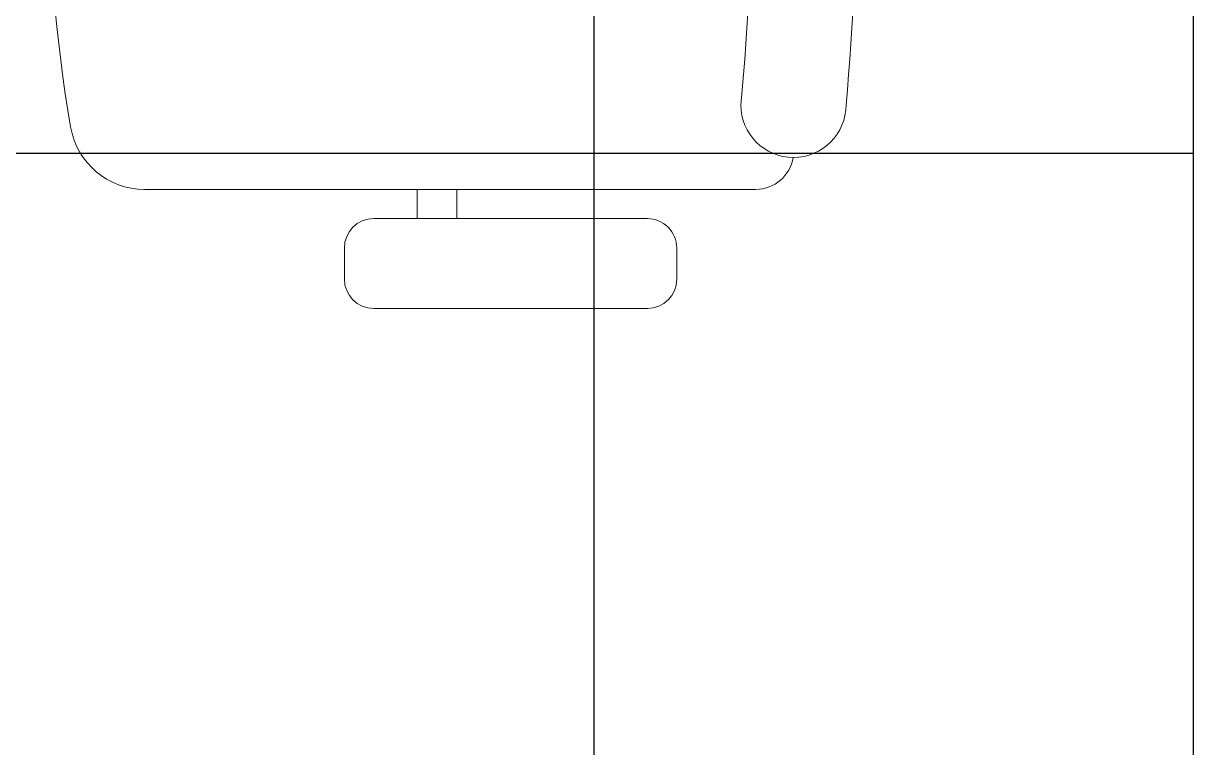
# Model space of a CAD drawing. Extents: x -178977 to 231842, y -29287 to 19916.
# Drawn here: x 19495 to 20276, y -10227 to -9743 of the extents above; entities that cross this region are included whole.
import ezdxf

# ---------------------------------------------------------------- set-up
doc = ezdxf.new("R2010")
doc.units = 0
doc.header["$LTSCALE"] = 0.25
doc.linetypes.add('DASHDOT', pattern=[25.4, 12.7, -6.35, 0, -6.35])
doc.layers.add('01-First Floor-FUR$0$FALSE CEILING', color=251, linetype='Continuous')
for name, color, linetype, lineweight in [('01-First Floor-FUR$0$LOADING', 253, 'Continuous', 5), ('01-First Floor-FUR$0$NEW Wall', 166, 'Continuous', 5), ('01-First Floor-FUR$0$Walls', 251, 'Continuous', 5), ('E-LITE-CLNG-CNDT', 6, 'DASHDOT', 35)]:
    doc.layers.add(name, color=color, linetype=linetype, lineweight=lineweight)

# ---------------------------------------------------------------- blocks, each defined once
blk = doc.blocks.new('*X288')
at = {"color": 0}
for p, q in [((5, 3), (5, 3)), ((5, 3), (5, 3)), ((5, 3), (5, 3)), ((5, 3), (5, 3)), ((5, 3), (5, 3)), ((5, 3), (5, 3)), ((5, 3), (5, 3)), ((5, 3), (5, 3)), ((5, 3), (5, 3)), ((5, 3), (5, 3)), ((5, 3), (5, 3)), ((5, 3), (5, 3)), ((5, 3), (5, 3)), ((5, 3), (5, 3)), ((5, 3), (5, 3)), ((5, 3), (5, 3)), ((5, 3), (5, 3)), ((5, 3), (5, 3)), ((5, 3), (5, 3)), ((5, 3), (5, 3)), ((5, 3), (5, 3)), ((5, 3), (5, 3)), ((5, 3), (5, 3)), ((5, 3), (5, 3)), ((5, 3), (5, 3)), ((5, 3), (5, 3)), ((5, 3), (5, 3)), ((5, 3), (5, 3)), ((5, 3), (5, 3)), ((5, 3), (5, 3)), ((5, 3), (5, 3)), ((5, 3), (5, 3)), ((5, 3), (5, 3)), ((5, 3), (5, 3)), ((5, 3), (5, 3)), ((5, 3), (5, 3)), ((5, 3), (5, 3)), ((5, 3), (5, 3)), ((5, 3), (5, 3)), ((5, 3), (5, 3)), ((5, 3), (5, 3)), ((5, 3), (5, 3)), ((5, 3), (5, 3)), ((5, 3), (5, 3)), ((5, 3), (5, 3)), ((5, 3), (5, 3)), ((5, 3), (5, 3)), ((5, 3), (5, 3)), ((5, 3), (5, 3)), ((5, 3), (5, 3)), ((5, 3), (5, 3)), ((5, 3), (5, 3)), ((5, 3), (5, 3)), ((5, 3), (5, 3)), ((5, 3), (5, 3)), ((5, 3), (5, 3)), ((5, 3), (5, 3)), ((5, 3), (5, 3)), ((5, 3), (5, 3)), ((5, 3), (5, 3)), ((5, 3), (5, 3)), ((5, 3), (5, 3)), ((5, 3), (5, 3)), ((5, 3), (5, 3)), ((5, 3), (5, 3)), ((5, 3), (5, 3)), ((6, 3), (5, 3)), ((5, 3), (5, 3)), ((6, 3), (5, 3)), ((5, 3), (5, 3)), ((6, 3), (5, 3)), ((5, 3), (5, 3)), ((6, 3), (5, 3)), ((5, 3), (5, 3)), ((5, 3), (5, 3)), ((5, 3), (5, 3)), ((5, 3), (5, 3)), ((5, 3), (5, 3)), ((5, 3), (5, 3)), ((5, 3), (5, 3)), ((5, 3), (5, 3)), ((5, 3), (5, 3)), ((5, 3), (5, 3)), ((5, 3), (5, 3)), ((5, 3), (5, 3)), ((5, 3), (5, 3)), ((5, 3), (5, 3)), ((5, 3), (5, 3)), ((5, 3), (5, 3)), ((5, 3), (5, 3)), ((5, 3), (5, 3)), ((5, 3), (5, 3)), ((5, 3), (5, 3)), ((5, 3), (5, 3)), ((5, 3), (5, 3)), ((5, 3), (5, 3)), ((6, 3), (6, 3)), ((6, 3), (6, 3)), ((6, 3), (6, 3)), ((6, 3), (6, 3)), ((6, 3), (6, 3)), ((6, 3), (6, 3)), ((6, 3), (6, 3)), ((6, 3), (6, 3)), ((6, 3), (6, 3)), ((6, 3), (6, 3)), ((6, 3), (6, 3)), ((6, 3), (6, 3)), ((6, 3), (6, 3)), ((6, 3), (6, 3)), ((6, 3), (6, 3)), ((6, 3), (6, 3)), ((6, 3), (6, 3)), ((6, 3), (6, 3)), ((6, 3), (6, 3)), ((6, 3), (6, 3)), ((6, 3), (6, 3)), ((6, 3), (6, 3)), ((6, 3), (6, 3)), ((6, 3), (6, 3)), ((6, 3), (6, 3)), ((6, 3), (6, 3)), ((6, 3), (6, 3)), ((6, 3), (6, 3)), ((6, 3), (6, 3)), ((6, 3), (6, 3)), ((6, 3), (6, 3)), ((6, 3), (6, 3)), ((6, 3), (6, 3)), ((6, 3), (6, 3)), ((6, 3), (6, 3)), ((6, 3), (6, 3)), ((6, 3), (6, 3)), ((6, 3), (6, 3)), ((6, 3), (6, 3)), ((6, 3), (6, 3)), ((6, 3), (6, 3)), ((6, 3), (6, 3)), ((6, 3), (6, 3)), ((6, 3), (6, 3)), ((6, 3), (6, 3)), ((6, 3), (6, 3)), ((6, 3), (6, 3)), ((6, 3), (6, 3)), ((6, 3), (6, 3)), ((6, 3), (6, 3)), ((6, 3), (6, 3)), ((6, 3), (6, 3)), ((6, 3), (6, 3)), ((6, 3), (6, 3)), ((6, 3), (6, 3)), ((6, 3), (6, 3)), ((6, 3), (6, 3)), ((6, 3), (6, 3)), ((6, 3), (6, 3)), ((6, 3), (6, 3)), ((6, 3), (6, 3)), ((6, 3), (6, 3)), ((6, 3), (6, 3)), ((6, 3), (6, 3)), ((6, 3), (6, 3)), ((6, 3), (6, 3)), ((6, 3), (6, 3)), ((6, 3), (6, 3)), ((6, 3), (6, 3)), ((6, 3), (6, 3)), ((6, 3), (6, 3)), ((6, 3), (6, 3)), ((6, 3), (6, 3)), ((6, 3), (6, 3)), ((6, 3), (6, 3)), ((6, 3), (6, 3)), ((6, 3), (6, 3)), ((6, 3), (6, 3)), ((6, 3), (6, 3)), ((6, 3), (6, 3)), ((6, 3), (6, 3)), ((6, 3), (6, 3)), ((6, 3), (6, 3)), ((6, 3), (6, 3)), ((6, 3), (6, 3)), ((6, 3), (6, 3)), ((6, 3), (6, 3)), ((6, 3), (6, 3)), ((6, 3), (6, 3)), ((6, 3), (6, 3)), ((6, 3), (6, 3)), ((6, 3), (6, 3)), ((6, 3), (6, 3)), ((6, 3), (6, 3)), ((6, 3), (6, 3)), ((6, 3), (6, 3)), ((6, 3), (6, 3)), ((6, 3), (6, 3)), ((6, 3), (6, 3)), ((6, 3), (6, 3)), ((6, 3), (6, 3)), ((6, 3), (6, 3)), ((6, 3), (6, 3)), ((6, 3), (6, 3)), ((6, 3), (6, 3)), ((6, 3), (6, 3)), ((6, 3), (6, 3)), ((6, 3), (6, 3)), ((6, 3), (6, 3)), ((6, 3), (6, 3)), ((6, 3), (6, 3)), ((6, 3), (6, 3)), ((6, 3), (6, 3)), ((6, 3), (6, 3)), ((6, 3), (6, 3)), ((6, 3), (6, 3)), ((6, 3), (6, 3)), ((6, 3), (6, 3)), ((6, 3), (6, 3)), ((6, 3), (6, 3)), ((6, 3), (6, 3)), ((6, 3), (6, 3)), ((6, 3), (6, 3)), ((6, 3), (6, 3)), ((6, 3), (6, 3)), ((6, 3), (6, 3)), ((6, 3), (6, 3)), ((6, 3), (6, 3)), ((6, 3), (6, 3)), ((6, 3), (6, 3)), ((6, 3), (6, 3)), ((6, 3), (6, 3)), ((6, 3), (6, 3)), ((6, 3), (6, 3)), ((6, 3), (6, 3)), ((6, 3), (6, 3)), ((6, 3), (6, 3)), ((6, 3), (6, 3)), ((6, 3), (6, 3)), ((6, 3), (6, 3)), ((6, 3), (6, 3)), ((6, 3), (6, 3)), ((6, 3), (6, 3)), ((6, 3), (6, 3)), ((6, 3), (6, 3)), ((6, 3), (6, 3)), ((6, 3), (6, 3)), ((6, 3), (6, 3)), ((6, 3), (6, 3)), ((6, 3), (6, 3)), ((6, 3), (6, 3)), ((6, 3), (6, 3)), ((6, 3), (6, 3)), ((6, 3), (6, 3)), ((6, 3), (6, 3)), ((6, 3), (6, 3)), ((6, 3), (6, 3)), ((6, 3), (6, 3)), ((6, 3), (6, 3)), ((6, 3), (6, 3)), ((6, 3), (6, 3)), ((6, 3), (6, 3)), ((6, 3), (6, 3)), ((6, 3), (6, 3)), ((6, 3), (6, 3)), ((6, 3), (6, 3)), ((6, 3), (6, 3)), ((6, 3), (6, 3)), ((6, 3), (6, 3)), ((6, 3), (6, 3)), ((6, 3), (6, 3)), ((6, 3), (6, 3)), ((6, 3), (6, 3)), ((6, 3), (6, 3)), ((6, 3), (6, 3)), ((6, 3), (6, 3)), ((6, 3), (6, 3)), ((6, 3), (6, 3)), ((6, 3), (6, 3)), ((6, 3), (6, 3)), ((6, 3), (6, 3)), ((6, 3), (6, 3)), ((6, 3), (6, 3)), ((6, 3), (6, 3)), ((6, 3), (6, 3)), ((6, 3), (6, 3)), ((6, 3), (6, 3)), ((6, 3), (6, 3)), ((6, 3), (6, 3)), ((6, 3), (6, 3)), ((6, 3), (6, 3)), ((6, 3), (6, 3)), ((6, 3), (6, 3)), ((6, 3), (6, 3)), ((6, 3), (6, 3)), ((6, 3), (6, 3)), ((6, 3), (6, 3)), ((6, 3), (6, 3)), ((6, 3), (6, 3)), ((6, 3), (6, 3)), ((6, 3), (6, 3)), ((6, 3), (6, 3)), ((6, 3), (6, 3)), ((6, 3), (6, 3)), ((6, 3), (5, 3)), ((6, 3), (5, 3)), ((6, 3), (5, 3)), ((6, 3), (5, 3)), ((6, 3), (5, 3)), ((6, 3), (6, 3)), ((6, 3), (6, 3)), ((6, 3), (6, 3)), ((6, 3), (6, 3)), ((6, 3), (6, 3)), ((6, 3), (6, 3)), ((6, 3), (6, 3)), ((6, 3), (6, 3)), ((6, 3), (6, 3)), ((6, 3), (6, 3)), ((6, 3), (6, 3)), ((6, 3), (6, 3)), ((6, 3), (6, 3)), ((6, 3), (6, 3)), ((6, 3), (6, 3)), ((6, 3), (6, 3)), ((6, 3), (6, 3)), ((6, 3), (6, 3)), ((6, 3), (6, 3)), ((6, 3), (6, 3)), ((6, 3), (6, 3)), ((6, 3), (6, 3)), ((6, 3), (6, 3)), ((6, 3), (6, 3)), ((6, 3), (6, 3)), ((6, 3), (6, 3)), ((6, 3), (6, 3)), ((6, 3), (6, 3)), ((6, 3), (6, 3)), ((6, 3), (6, 3)), ((6, 3), (6, 3)), ((6, 3), (6, 3)), ((6, 3), (6, 3)), ((6, 3), (6, 3)), ((6, 3), (6, 3)), ((6, 3), (6, 3)), ((6, 3), (6, 3)), ((6, 3), (6, 3)), ((6, 3), (6, 3)), ((6, 3), (6, 3)), ((6, 3), (6, 3)), ((6, 3), (6, 3)), ((6, 3), (6, 3)), ((6, 3), (6, 3)), ((6, 3), (6, 3)), ((6, 3), (6, 3)), ((6, 3), (6, 3)), ((6, 3), (6, 3)), ((6, 3), (6, 3)), ((6, 3), (6, 3)), ((6, 3), (6, 3)), ((6, 3), (6, 3)), ((6, 3), (6, 3)), ((6, 3), (6, 3)), ((6, 3), (6, 3)), ((6, 3), (6, 3)), ((6, 3), (6, 3)), ((6, 3), (6, 3)), ((6, 3), (6, 3)), ((6, 3), (6, 3)), ((6, 3), (6, 3)), ((6, 3), (6, 3)), ((6, 3), (6, 3)), ((6, 3), (6, 3)), ((6, 3), (6, 3)), ((6, 3), (6, 3)), ((6, 3), (6, 3)), ((6, 3), (6, 3)), ((6, 3), (6, 3)), ((6, 3), (6, 3)), ((6, 3), (6, 3)), ((6, 3), (6, 3)), ((6, 3), (6, 3)), ((6, 3), (6, 3)), ((6, 3), (6, 3)), ((6, 3), (6, 3)), ((6, 3), (6, 3)), ((6, 3), (6, 3)), ((6, 3), (6, 3)), ((6, 3), (6, 3)), ((6, 3), (6, 3)), ((6, 3), (6, 3)), ((6, 3), (6, 3)), ((6, 3), (6, 3)), ((6, 3), (6, 3)), ((6, 3), (6, 3)), ((6, 3), (6, 3)), ((6, 3), (6, 3)), ((6, 3), (6, 3)), ((6, 3), (6, 3)), ((6, 3), (6, 3)), ((6, 3), (6, 3)), ((6, 3), (6, 3)), ((6, 3), (6, 3)), ((6, 3), (6, 3)), ((6, 3), (6, 3)), ((6, 3), (6, 3)), ((6, 3), (6, 3)), ((6, 3), (6, 3)), ((6, 3), (6, 3)), ((6, 3), (6, 3)), ((6, 3), (6, 3)), ((6, 3), (6, 3)), ((6, 3), (6, 3)), ((6, 3), (6, 3)), ((6, 3), (6, 3)), ((6, 3), (6, 3)), ((6, 3), (6, 3)), ((6, 3), (6, 3)), ((6, 3), (6, 3)), ((6, 3), (6, 3)), ((6, 3), (6, 3)), ((6, 3), (6, 3)), ((6, 3), (6, 3)), ((6, 3), (6, 3)), ((6, 3), (6, 3)), ((6, 3), (6, 3)), ((6, 3), (6, 3)), ((6, 3), (6, 3)), ((6, 3), (6, 3)), ((6, 3), (6, 3)), ((6, 3), (6, 3)), ((6, 3), (6, 3)), ((6, 3), (6, 3)), ((6, 3), (6, 3)), ((6, 3), (6, 3)), ((6, 3), (6, 3)), ((6, 3), (6, 3)), ((6, 3), (6, 3)), ((6, 3), (6, 3)), ((6, 3), (6, 3)), ((6, 3), (6, 3)), ((6, 3), (6, 3)), ((6, 3), (6, 3)), ((6, 3), (6, 3)), ((6, 3), (6, 3)), ((6, 3), (6, 3)), ((6, 3), (6, 3)), ((6, 3), (6, 3)), ((6, 3), (6, 3)), ((6, 3), (6, 3)), ((6, 3), (6, 3)), ((6, 3), (6, 3)), ((6, 3), (6, 3)), ((6, 3), (6, 3)), ((6, 3), (6, 3)), ((6, 3), (6, 3)), ((6, 3), (6, 3)), ((6, 3), (6, 3)), ((6, 3), (6, 3)), ((6, 3), (6, 3)), ((6, 3), (6, 3)), ((6, 3), (6, 3)), ((6, 3), (6, 3)), ((6, 3), (6, 3)), ((6, 3), (6, 3)), ((6, 3), (6, 3)), ((6, 3), (6, 3)), ((6, 3), (6, 3)), ((6, 3), (6, 3)), ((6, 3), (6, 3)), ((6, 3), (6, 3)), ((6, 3), (6, 3)), ((6, 3), (6, 3)), ((6, 3), (6, 3)), ((6, 3), (6, 3)), ((6, 3), (6, 3)), ((6, 3), (6, 3)), ((6, 3), (6, 3)), ((6, 3), (6, 3)), ((6, 3), (6, 3)), ((6, 3), (6, 3)), ((6, 3), (6, 3)), ((6, 3), (6, 3)), ((6, 3), (6, 3)), ((6, 3), (6, 3)), ((6, 3), (6, 3)), ((6, 3), (6, 3)), ((6, 3), (6, 3)), ((6, 3), (6, 3)), ((6, 3), (6, 3)), ((6, 3), (6, 3)), ((6, 3), (6, 3)), ((6, 3), (6, 3)), ((6, 3), (6, 3)), ((6, 3), (6, 3)), ((6, 3), (6, 3)), ((6, 3), (6, 3)), ((6, 3), (6, 3)), ((6, 3), (6, 3)), ((6, 3), (6, 3)), ((6, 3), (6, 3)), ((6, 3), (6, 3)), ((6, 3), (6, 3)), ((6, 3), (6, 3)), ((6, 3), (6, 3)), ((6, 3), (6, 3)), ((6, 3), (6, 3)), ((6, 3), (6, 3)), ((6, 3), (6, 3)), ((6, 3), (6, 3)), ((6, 3), (6, 3)), ((6, 3), (6, 3)), ((6, 3), (6, 3)), ((6, 3), (6, 3)), ((6, 3), (6, 3)), ((6, 3), (6, 3)), ((6, 3), (6, 3)), ((6, 3), (6, 3)), ((6, 3), (6, 3)), ((6, 3), (6, 3)), ((6, 3), (6, 3)), ((6, 3), (6, 3)), ((6, 3), (6, 3)), ((6, 3), (6, 3)), ((6, 3), (6, 3)), ((6, 3), (6, 3)), ((6, 3), (6, 3)), ((6, 3), (6, 3)), ((6, 3), (6, 3)), ((6, 3), (6, 3)), ((6, 3), (6, 3)), ((6, 3), (6, 3)), ((6, 3), (6, 3)), ((6, 3), (6, 3)), ((6, 3), (6, 3)), ((6, 3), (6, 3)), ((6, 3), (6, 3)), ((6, 3), (6, 3)), ((6, 3), (6, 3)), ((6, 3), (6, 3)), ((6, 3), (6, 3)), ((6, 3), (6, 3)), ((6, 3), (6, 3)), ((6, 3), (6, 3)), ((6, 3), (6, 3)), ((6, 3), (6, 3)), ((6, 3), (6, 3)), ((6, 3), (6, 3)), ((6, 3), (6, 3)), ((6, 3), (6, 3)), ((6, 3), (6, 3)), ((6, 3), (6, 3)), ((6, 3), (6, 3)), ((6, 3), (6, 3)), ((6, 3), (6, 3)), ((6, 3), (6, 3)), ((6, 3), (6, 3)), ((6, 3), (6, 3)), ((6, 3), (6, 3)), ((6, 3), (6, 3)), ((6, 3), (6, 3)), ((6, 3), (6, 3)), ((6, 3), (6, 3)), ((6, 3), (6, 3)), ((6, 3), (6, 3)), ((6, 3), (6, 3)), ((6, 3), (6, 3)), ((6, 3), (6, 3)), ((6, 3), (6, 3)), ((6, 3), (6, 3)), ((6, 3), (6, 3)), ((6, 3), (6, 3)), ((6, 3), (6, 3)), ((6, 3), (6, 3)), ((6, 3), (6, 3)), ((6, 3), (6, 3)), ((6, 3), (6, 3)), ((6, 3), (6, 3)), ((6, 3), (6, 3)), ((6, 3), (6, 3)), ((6, 3), (6, 3)), ((6, 3), (6, 3)), ((6, 3), (6, 3)), ((6, 3), (6, 3)), ((6, 3), (6, 3)), ((6, 3), (6, 3)), ((6, 3), (6, 3)), ((6, 3), (6, 3)), ((6, 3), (6, 3)), ((6, 3), (6, 3)), ((6, 3), (6, 3)), ((6, 3), (6, 3)), ((6, 3), (6, 3)), ((6, 3), (6, 3)), ((6, 3), (6, 3)), ((6, 3), (6, 3)), ((6, 3), (6, 3)), ((6, 3), (6, 3)), ((6, 3), (6, 3)), ((6, 3), (6, 3)), ((6, 3), (6, 3)), ((6, 3), (6, 3)), ((6, 3), (6, 3)), ((6, 3), (6, 3)), ((6, 3), (6, 3)), ((6, 3), (6, 3)), ((6, 3), (6, 3)), ((6, 3), (6, 3)), ((6, 3), (6, 3)), ((6, 3), (6, 3)), ((6, 3), (6, 3)), ((6, 3), (6, 3)), ((6, 3), (6, 3)), ((6, 3), (6, 3)), ((6, 3), (6, 3)), ((6, 3), (6, 3)), ((6, 3), (6, 3)), ((6, 3), (6, 3)), ((6, 3), (6, 3)), ((6, 3), (6, 3)), ((6, 3), (6, 3)), ((6, 3), (6, 3)), ((6, 3), (6, 3)), ((6, 3), (6, 3)), ((6, 3), (6, 3)), ((6, 3), (6, 3))]:
    blk.add_line(p, q, dxfattribs=at)
blk = doc.blocks.new('*X289')
at = {"color": 0}
for p, q in [((13, 1), (13, 1)), ((13, 1), (13, 1)), ((13, 1), (13, 1)), ((13, 1), (13, 1)), ((13, 1), (13, 1)), ((13, 1), (13, 1)), ((13, 1), (13, 1)), ((13, 1), (13, 1)), ((13, 1), (13, 1)), ((13, 1), (13, 1)), ((13, 1), (13, 1)), ((13, 1), (13, 1)), ((13, 1), (13, 1)), ((13, 1), (13, 1)), ((13, 1), (13, 1)), ((13, 1), (14, 1)), ((13, 1), (14, 1)), ((13, 1), (14, 1)), ((13, 1), (13, 1)), ((13, 1), (13, 1)), ((13, 1), (13, 1)), ((13, 1), (13, 1)), ((13, 1), (13, 1)), ((13, 1), (13, 1)), ((13, 1), (13, 1)), ((13, 1), (13, 1)), ((13, 1), (13, 1)), ((13, 1), (13, 1)), ((13, 1), (13, 1)), ((13, 1), (13, 1)), ((13, 1), (13, 1)), ((13, 1), (13, 1)), ((13, 1), (13, 1)), ((13, 1), (13, 1)), ((13, 1), (13, 1)), ((13, 1), (13, 1)), ((13, 1), (13, 1)), ((13, 1), (13, 1)), ((13, 1), (13, 1)), ((13, 1), (13, 1)), ((13, 1), (13, 1)), ((13, 1), (13, 1)), ((13, 1), (13, 1)), ((13, 1), (13, 1)), ((13, 1), (13, 1)), ((13, 1), (13, 1)), ((13, 1), (13, 1)), ((13, 1), (13, 1)), ((13, 1), (13, 1)), ((13, 1), (13, 1)), ((13, 1), (13, 1)), ((13, 1), (13, 1)), ((13, 1), (13, 1)), ((13, 1), (13, 1)), ((13, 1), (13, 1)), ((13, 1), (13, 1)), ((13, 1), (13, 1)), ((13, 1), (13, 1)), ((13, 1), (13, 1)), ((13, 1), (13, 1)), ((13, 1), (13, 1)), ((13, 1), (13, 1)), ((13, 1), (13, 1)), ((13, 1), (13, 1)), ((13, 1), (13, 1)), ((13, 1), (13, 1)), ((13, 1), (13, 1)), ((13, 1), (13, 1)), ((13, 1), (13, 1)), ((13, 1), (13, 1)), ((13, 1), (13, 1)), ((13, 1), (13, 1)), ((13, 1), (13, 1)), ((13, 1), (13, 1)), ((13, 1), (13, 1)), ((13, 1), (13, 1)), ((13, 1), (13, 1)), ((13, 1), (13, 1)), ((13, 1), (13, 1)), ((13, 1), (13, 1)), ((13, 1), (13, 1)), ((13, 1), (13, 1)), ((13, 1), (13, 1)), ((13, 1), (13, 1)), ((13, 1), (13, 1)), ((13, 1), (13, 1)), ((13, 1), (13, 1)), ((13, 1), (13, 1)), ((13, 1), (13, 1)), ((13, 1), (13, 1)), ((13, 1), (13, 1)), ((13, 1), (13, 1)), ((13, 1), (13, 1)), ((13, 1), (13, 1)), ((13, 1), (13, 1)), ((13, 1), (13, 1)), ((13, 1), (13, 1)), ((13, 1), (13, 1)), ((13, 1), (13, 1)), ((13, 1), (13, 1)), ((13, 1), (13, 1)), ((13, 1), (13, 1)), ((13, 1), (13, 1)), ((13, 1), (13, 1)), ((13, 1), (13, 1)), ((13, 1), (13, 1)), ((13, 1), (13, 1)), ((13, 1), (13, 1)), ((13, 1), (13, 1)), ((13, 1), (13, 1)), ((13, 1), (13, 1)), ((13, 1), (13, 1)), ((13, 1), (13, 1)), ((13, 1), (13, 1)), ((13, 1), (13, 1)), ((13, 1), (13, 1)), ((13, 1), (13, 1)), ((13, 1), (13, 1)), ((13, 1), (13, 1)), ((13, 1), (13, 1)), ((13, 1), (13, 1)), ((13, 1), (13, 1)), ((13, 1), (13, 1)), ((13, 1), (14, 1)), ((13, 0), (13, 0)), ((13, 0), (13, 0)), ((13, 0), (13, 0)), ((13, 0), (13, 0)), ((13, 0), (13, 0)), ((13, 0), (13, 0)), ((13, 0), (13, 0)), ((13, 0), (13, 0)), ((13, 0), (13, 0)), ((13, 0), (13, 0)), ((13, 0), (13, 0)), ((13, 0), (13, 0)), ((13, 0), (13, 0)), ((13, 0), (13, 0)), ((13, 0), (13, 0)), ((13, 0), (13, 0)), ((13, 0), (13, 0)), ((13, 0), (13, 0)), ((13, 0), (13, 0)), ((13, 0), (13, 0)), ((13, 0), (13, 0)), ((13, 0), (13, 0)), ((13, 0), (13, 0)), ((13, 0), (13, 0)), ((13, 0), (13, 0)), ((13, 0), (13, 0)), ((13, 0), (13, 0)), ((13, 0), (13, 0)), ((13, 0), (13, 0)), ((13, 0), (13, 0)), ((13, 0), (13, 0)), ((13, 0), (13, 0)), ((13, 0), (13, 0)), ((13, 0), (13, 0)), ((13, 0), (13, 0)), ((13, 0), (13, 0)), ((13, 0), (13, 0)), ((13, 0), (13, 0)), ((13, 0), (13, 0)), ((13, 0), (13, 0)), ((13, 0), (13, 0)), ((13, 0), (13, 0)), ((13, 0), (13, 0)), ((13, 0), (13, 0)), ((13, 0), (13, 0)), ((13, 0), (13, 0)), ((13, 0), (13, 0)), ((13, 0), (13, 0)), ((13, 0), (14, 0)), ((13, 0), (14, 0)), ((13, 0), (13, 0)), ((13, 0), (14, 0)), ((14, 1), (14, 1)), ((14, 1), (14, 1)), ((14, 1), (14, 1)), ((14, 1), (14, 1)), ((14, 1), (14, 1)), ((14, 1), (14, 1)), ((14, 1), (14, 1)), ((14, 1), (14, 1)), ((14, 1), (14, 1)), ((14, 1), (14, 1)), ((14, 1), (14, 1)), ((14, 1), (14, 1)), ((14, 1), (14, 1)), ((14, 1), (14, 1)), ((14, 1), (14, 1)), ((14, 1), (14, 1)), ((14, 1), (14, 1)), ((14, 1), (14, 1)), ((14, 1), (14, 1)), ((14, 1), (14, 1)), ((14, 1), (14, 1)), ((14, 1), (14, 1)), ((14, 1), (14, 1)), ((14, 1), (14, 1)), ((14, 1), (14, 1)), ((14, 1), (14, 1)), ((14, 1), (14, 1)), ((14, 1), (14, 1)), ((14, 1), (14, 1)), ((14, 1), (14, 1)), ((14, 1), (14, 1)), ((14, 1), (14, 1)), ((14, 1), (14, 1)), ((14, 1), (14, 1)), ((14, 1), (14, 1)), ((14, 1), (14, 1)), ((14, 1), (14, 1)), ((14, 1), (14, 1)), ((14, 1), (14, 1)), ((14, 1), (14, 1)), ((14, 1), (14, 1)), ((14, 1), (14, 1)), ((14, 1), (14, 1)), ((14, 1), (14, 1)), ((14, 1), (14, 1)), ((14, 1), (14, 1)), ((14, 1), (14, 1)), ((14, 1), (14, 1)), ((14, 1), (14, 1)), ((14, 1), (14, 1)), ((14, 1), (14, 1)), ((14, 1), (14, 1)), ((14, 1), (14, 1)), ((14, 1), (14, 1)), ((14, 1), (14, 1)), ((14, 1), (14, 1)), ((14, 1), (14, 1)), ((14, 1), (14, 1)), ((14, 1), (14, 1)), ((14, 1), (14, 1)), ((14, 1), (14, 1)), ((14, 1), (14, 1)), ((14, 1), (14, 1)), ((14, 1), (14, 1)), ((14, 1), (14, 1)), ((14, 1), (14, 1)), ((14, 1), (14, 1)), ((14, 1), (14, 1)), ((14, 1), (14, 1)), ((14, 1), (14, 1)), ((14, 1), (14, 1)), ((14, 1), (14, 1)), ((14, 1), (14, 1)), ((14, 1), (14, 1)), ((14, 1), (14, 1)), ((14, 1), (14, 1)), ((14, 1), (14, 1)), ((14, 1), (14, 1)), ((14, 1), (14, 1)), ((14, 1), (14, 1)), ((14, 1), (14, 1)), ((14, 1), (14, 1)), ((14, 1), (14, 1)), ((14, 1), (14, 1)), ((14, 1), (14, 1)), ((14, 1), (14, 1)), ((14, 1), (14, 1)), ((14, 1), (14, 1)), ((14, 1), (14, 1)), ((14, 1), (14, 1)), ((14, 1), (14, 1)), ((14, 1), (14, 1)), ((14, 1), (14, 1)), ((14, 1), (14, 1)), ((14, 0), (14, 0)), ((14, 0), (14, 0)), ((14, 0), (14, 0)), ((14, 0), (14, 0)), ((14, 0), (14, 0)), ((14, 0), (14, 0)), ((14, 0), (14, 0)), ((14, 0), (14, 0)), ((14, 0), (14, 0)), ((14, 0), (14, 0)), ((14, 0), (14, 0)), ((14, 0), (14, 0)), ((14, 0), (14, 0)), ((14, 0), (14, 0)), ((14, 0), (14, 0)), ((14, 0), (14, 0)), ((14, 0), (14, 0)), ((14, 0), (14, 0)), ((14, 0), (14, 0)), ((14, 0), (14, 0)), ((14, 0), (14, 0)), ((14, 0), (14, 0)), ((14, 0), (14, 0)), ((14, 0), (14, 0)), ((14, 0), (14, 0)), ((14, 0), (14, 0)), ((14, 0), (14, 0)), ((14, 0), (14, 0)), ((14, 0), (14, 0)), ((14, 0), (14, 0)), ((14, 0), (14, 0)), ((14, 0), (14, 0)), ((14, 0), (14, 0)), ((14, 0), (14, 0)), ((14, 0), (14, 0)), ((14, 0), (14, 0)), ((14, 0), (14, 0)), ((14, 0), (14, 0)), ((14, 0), (14, 0)), ((14, 0), (14, 0)), ((14, 0), (14, 0)), ((14, 0), (14, 0)), ((14, 0), (14, 0)), ((14, 0), (14, 0)), ((14, 0), (14, 0)), ((14, 0), (14, 0)), ((14, 0), (14, 0)), ((14, 0), (14, 0)), ((13, 0), (13, 0)), ((13, 0), (14, 0)), ((13, 0), (13, 0)), ((13, 0), (14, 0)), ((13, 0), (13, 0)), ((13, 0), (14, 0)), ((13, 0), (13, 0)), ((13, 0), (13, 0)), ((13, 0), (13, 0)), ((13, 0), (13, 0)), ((13, 0), (14, 0)), ((13, 0), (13, 0)), ((13, 0), (14, 0)), ((13, 0), (13, 0)), ((13, 0), (14, 0)), ((13, 0), (13, 0)), ((13, 0), (14, 0)), ((13, 0), (13, 0)), ((13, 0), (14, 0)), ((13, 0), (13, 0)), ((13, 0), (14, 0)), ((13, 0), (13, 0)), ((13, 0), (14, 0)), ((13, 0), (13, 0)), ((13, 0), (13, 0)), ((13, 0), (13, 0)), ((13, 0), (14, 0)), ((13, 0), (13, 0)), ((13, 0), (14, 0)), ((13, 0), (13, 0)), ((13, 0), (14, 0)), ((13, 0), (13, 0)), ((13, 0), (14, 0)), ((13, 0), (13, 0)), ((13, 0), (13, 0)), ((13, 0), (13, 0)), ((13, 0), (13, 0)), ((13, 0), (13, 0)), ((13, 0), (13, 0)), ((13, 0), (13, 0)), ((13, 0), (13, 0)), ((13, 0), (13, 0)), ((13, 0), (13, 0)), ((13, 0), (13, 0)), ((13, 0), (13, 0)), ((13, 0), (13, 0)), ((13, 0), (13, 0)), ((13, 0), (13, 0)), ((13, 0), (13, 0)), ((13, 0), (13, 0)), ((13, 0), (13, 0)), ((13, 0), (13, 0)), ((13, 0), (13, 0)), ((13, 0), (13, 0)), ((13, 0), (13, 0)), ((13, 0), (13, 0)), ((13, 0), (13, 0)), ((13, 0), (13, 0)), ((13, 0), (13, 0)), ((13, 0), (13, 0)), ((13, 0), (13, 0)), ((13, 0), (13, 0)), ((13, 0), (13, 0)), ((13, 0), (13, 0)), ((13, -1), (13, -1)), ((13, -1), (13, -1)), ((13, -1), (13, -1)), ((13, -1), (13, -1)), ((13, -1), (13, -1)), ((13, -1), (14, -1)), ((13, -1), (13, -1)), ((14, 0), (14, 0)), ((14, 0), (14, 0)), ((14, 0), (14, 0)), ((14, 0), (14, 0)), ((14, 0), (14, 0)), ((14, 0), (14, 0)), ((14, 0), (14, 0)), ((14, 0), (14, 0)), ((14, 0), (14, 0)), ((14, 0), (14, 0)), ((14, 0), (14, 0)), ((14, 0), (14, 0)), ((14, 0), (14, 0)), ((14, 0), (14, 0)), ((14, 0), (14, 0)), ((13, 0), (14, 0)), ((14, 0), (14, 0)), ((14, 0), (14, 0)), ((14, 0), (14, 0)), ((14, 0), (14, 0)), ((14, 0), (14, 0)), ((14, 0), (14, 0)), ((14, 0), (14, 0)), ((14, 0), (14, 0)), ((14, 0), (14, 0)), ((14, 0), (14, 0)), ((14, 0), (14, 0)), ((14, 0), (14, 0)), ((14, 0), (14, 0)), ((14, 0), (14, 0)), ((14, 0), (14, 0)), ((14, 0), (14, 0)), ((14, 0), (14, 0)), ((14, 0), (14, 0)), ((14, 0), (14, 0)), ((14, 0), (14, 0)), ((14, 0), (14, 0)), ((14, 0), (14, 0)), ((14, 0), (14, 0)), ((14, 0), (14, 0)), ((14, 0), (14, 0)), ((14, 0), (14, 0)), ((14, 0), (14, 0)), ((14, 0), (14, 0)), ((14, 0), (14, 0)), ((14, 0), (14, 0)), ((14, 0), (14, 0)), ((14, 0), (14, 0)), ((14, 0), (14, 0)), ((14, 0), (14, 0)), ((14, -1), (14, -1)), ((14, -1), (14, -1)), ((14, -1), (14, -1)), ((14, -1), (14, -1)), ((14, -1), (14, -1))]:
    blk.add_line(p, q, dxfattribs=at)
blk = doc.blocks.new('01-First Floor-FUR$0$GF21018-P')
at = {"color": 0}
for p, q in [((0.22049, 0.47563), (0.22049, 0.0675)), ((0.25963, 0.34221), (0.2804, 0.34221)), ((0.24001, 0.32259), (0.24001, 0.14)), ((0.30001, 0.32259), (0.30001, 0.14)), ((0.22049, 0.29372), (0.24001, 0.29372)), ((0.22049, 0.26708), (0.24001, 0.26708)), ((0.25963, 0.12039), (0.2804, 0.12039))]:
    blk.add_line(p, q, dxfattribs=at)
for points in [[(0.24001, 0.29372), (0.24001, 0.29372), (0.24001, 0.29372), (0.24001, 0.29372), (0.24001, 0.29372), (0.24001, 0.29372), (0.24001, 0.29372), (0.24001, 0.29372), (0.24001, 0.29372), (0.24001, 0.29372), (0.24001, 0.29372), (0.24001, 0.29372), (0.24001, 0.29372), (0.24001, 0.29372), (0.24001, 0.29372), (0.24001, 0.29372), (0.24001, 0.29372), (0.24001, 0.29372), (0.24001, 0.29372), (0.24001, 0.29372), (0.24001, 0.29372), (0.24001, 0.29372), (0.24001, 0.29372), (0.24001, 0.29372), (0.24001, 0.29372), (0.24001, 0.29372), (0.24001, 0.29372), (0.24001, 0.29372), (0.24001, 0.29372), (0.24001, 0.29372), (0.24001, 0.29372), (0.24001, 0.29372), (0.24001, 0.29372), (0.24001, 0.29372), (0.24001, 0.29372), (0.24001, 0.29372), (0.24001, 0.29372), (0.24001, 0.29372), (0.24001, 0.29372), (0.24001, 0.29372), (0.24001, 0.29372), (0.24001, 0.29372), (0.24001, 0.29372), (0.24001, 0.29372), (0.24001, 0.29372), (0.24001, 0.29372), (0.24001, 0.29372), (0.24001, 0.29372), (0.24001, 0.29372), (0.24001, 0.29372), (0.24001, 0.29372), (0.24001, 0.29372), (0.24001, 0.29372), (0.24001, 0.29372), (0.24001, 0.29372), (0.24001, 0.29372), (0.24001, 0.29372), (0.24001, 0.29372), (0.24001, 0.29372), (0.24001, 0.29372), (0.24001, 0.29372), (0.24001, 0.29372), (0.24001, 0.29372), (0.24001, 0.29372), (0.24001, 0.29372), (0.24001, 0.29372), (0.24001, 0.29372), (0.24001, 0.29372), (0.24001, 0.29372), (0.24001, 0.29372), (0.24001, 0.29372), (0.24001, 0.29372), (0.24001, 0.29372), (0.24001, 0.29372), (0.24001, 0.29372), (0.24001, 0.29372), (0.24001, 0.29372), (0.24001, 0.29372), (0.24001, 0.29372), (0.24001, 0.29372), (0.24001, 0.29372), (0.24001, 0.29372), (0.24001, 0.29372), (0.24001, 0.29372), (0.24001, 0.29372), (0.24001, 0.29372), (0.24001, 0.29372), (0.24001, 0.29372), (0.24001, 0.29372), (0.24001, 0.29372), (0.24001, 0.29372), (0.24001, 0.29372), (0.24001, 0.29372), (0.24001, 0.29372), (0.24001, 0.29372), (0.24001, 0.29372), (0.24001, 0.29372), (0.24001, 0.29372), (0.24001, 0.29372), (0.24001, 0.29372), (0.24001, 0.29372), (0.24001, 0.29372), (0.24001, 0.29372), (0.24001, 0.29372), (0.24001, 0.29372), (0.24001, 0.29372), (0.24001, 0.29372), (0.24001, 0.29372), (0.24001, 0.29372), (0.24001, 0.29372), (0.24001, 0.29372), (0.24001, 0.29372), (0.24001, 0.29372), (0.24001, 0.29372), (0.24001, 0.29372), (0.24001, 0.29372), (0.24001, 0.29372), (0.24001, 0.29372), (0.24001, 0.29372), (0.24001, 0.29372), (0.24001, 0.29372), (0.24001, 0.29372), (0.24001, 0.29372), (0.24001, 0.29372), (0.24001, 0.29372), (0.24001, 0.29372), (0.24001, 0.29372), (0.24001, 0.29372), (0.24001, 0.29372), (0.24001, 0.29372), (0.24001, 0.29372), (0.24001, 0.29372), (0.24001, 0.29372), (0.24001, 0.29372), (0.24001, 0.29372), (0.24001, 0.29372), (0.24001, 0.29372), (0.24001, 0.29372), (0.24001, 0.29372), (0.24001, 0.29372), (0.24001, 0.29372), (0.24001, 0.29372), (0.24001, 0.29372), (0.24001, 0.29372), (0.24001, 0.29372), (0.24001, 0.29372), (0.24001, 0.29372), (0.24001, 0.29372), (0.24001, 0.29372), (0.24001, 0.29372), (0.24001, 0.29372), (0.24001, 0.29372), (0.24001, 0.29372), (0.24001, 0.29372), (0.24001, 0.29372), (0.24001, 0.29372), (0.24001, 0.29372), (0.24001, 0.29372), (0.24001, 0.29372), (0.24001, 0.29372), (0.24001, 0.29372), (0.24001, 0.29372), (0.24001, 0.29372), (0.24001, 0.29372), (0.24001, 0.29372), (0.24001, 0.29372), (0.24001, 0.29372), (0.24001, 0.29372), (0.24001, 0.29372), (0.24001, 0.29372), (0.24001, 0.29372), (0.24001, 0.29372), (0.24001, 0.29372), (0.24001, 0.29372), (0.24001, 0.29372), (0.24001, 0.29372), (0.24001, 0.29372), (0.24001, 0.29372), (0.24001, 0.29372), (0.24001, 0.29372), (0.24001, 0.29372), (0.24001, 0.29372), (0.24001, 0.29372), (0.24001, 0.29372), (0.24001, 0.29372), (0.24001, 0.29372), (0.24001, 0.29372), (0.24001, 0.29372), (0.24001, 0.29372), (0.24001, 0.29372), (0.24001, 0.29372), (0.24001, 0.29372), (0.24001, 0.29372), (0.24001, 0.29372), (0.24001, 0.29372), (0.24001, 0.29372), (0.24001, 0.29372), (0.24001, 0.29372), (0.24001, 0.29372), (0.24001, 0.29372), (0.24001, 0.29372), (0.24001, 0.29372), (0.24001, 0.29372), (0.24001, 0.29372), (0.24001, 0.29372), (0.24001, 0.29372), (0.24001, 0.29372), (0.24001, 0.29372), (0.24001, 0.29372), (0.24001, 0.29372), (0.24001, 0.29372), (0.24001, 0.29372), (0.24001, 0.29372), (0.24001, 0.29372), (0.24001, 0.29372), (0.24001, 0.29372), (0.24001, 0.29372), (0.24001, 0.29372), (0.24001, 0.29372), (0.24001, 0.29372), (0.24001, 0.29372), (0.24001, 0.29372), (0.24001, 0.29372), (0.24001, 0.29372), (0.24001, 0.29372), (0.24001, 0.29372), (0.24001, 0.29372), (0.24001, 0.29372), (0.24001, 0.29372), (0.24001, 0.29372), (0.24001, 0.29372), (0.24001, 0.29372), (0.24001, 0.29372), (0.24001, 0.29372), (0.24001, 0.29372), (0.24001, 0.29372), (0.24001, 0.29372), (0.24001, 0.29372), (0.24001, 0.29372), (0.24001, 0.29372), (0.24001, 0.29372), (0.24001, 0.29372), (0.24001, 0.29372), (0.24001, 0.29372), (0.24001, 0.29372), (0.24001, 0.29372), (0.24001, 0.29372), (0.24001, 0.29372), (0.24001, 0.29372), (0.24001, 0.29372), (0.24001, 0.29372), (0.24001, 0.29372), (0.24001, 0.29372), (0.24001, 0.29372), (0.24001, 0.29372), (0.24001, 0.29372), (0.24001, 0.29372), (0.24001, 0.29372), (0.24001, 0.29372), (0.24001, 0.29372), (0.24001, 0.29372), (0.24001, 0.29372), (0.24001, 0.29372), (0.24001, 0.29372), (0.24001, 0.29372), (0.24001, 0.29372), (0.24001, 0.29372), (0.24001, 0.29372), (0.24001, 0.29372), (0.24001, 0.29372), (0.24001, 0.29372), (0.24001, 0.29372), (0.24001, 0.29372), (0.24001, 0.29372), (0.24001, 0.29372), (0.24001, 0.29372), (0.24001, 0.29372)], [(0.24001, 0.29372), (0.24001, 0.29372), (0.24001, 0.29372), (0.24001, 0.29372), (0.24001, 0.29372), (0.24001, 0.29372), (0.24001, 0.29372), (0.24001, 0.29372), (0.24001, 0.29372), (0.24001, 0.29372), (0.24001, 0.29372), (0.24001, 0.29372), (0.24001, 0.29372), (0.24001, 0.29372), (0.24001, 0.29372), (0.24001, 0.29372), (0.24001, 0.29372), (0.24001, 0.29372), (0.24001, 0.29372), (0.24001, 0.29372), (0.24001, 0.29372), (0.24001, 0.29372), (0.24001, 0.29372), (0.24001, 0.29372), (0.24001, 0.29372), (0.24001, 0.29372), (0.24001, 0.29372), (0.24001, 0.29372), (0.24001, 0.29372), (0.24001, 0.29372), (0.24001, 0.29372), (0.24001, 0.29372), (0.24001, 0.29372), (0.24001, 0.29372), (0.24001, 0.29372), (0.24001, 0.29372), (0.24001, 0.29372), (0.24001, 0.29372), (0.24001, 0.29372), (0.24001, 0.29372), (0.24001, 0.29372), (0.24001, 0.29372), (0.24001, 0.29372), (0.24001, 0.29372), (0.24001, 0.29372), (0.24001, 0.29372), (0.24001, 0.29372), (0.24001, 0.29372), (0.24001, 0.29372), (0.24001, 0.29372), (0.24001, 0.29372), (0.24001, 0.29372), (0.24001, 0.29372), (0.24001, 0.29372), (0.24001, 0.29372), (0.24001, 0.29372), (0.24001, 0.29372), (0.24001, 0.29372), (0.24001, 0.29372), (0.24001, 0.29372), (0.24001, 0.29372), (0.24001, 0.29372), (0.24001, 0.29372), (0.24001, 0.29372), (0.24001, 0.29372), (0.24001, 0.29372), (0.24001, 0.29372), (0.24001, 0.29372), (0.24001, 0.29372), (0.24001, 0.29372), (0.24001, 0.29372), (0.24001, 0.29372), (0.24001, 0.29372), (0.24001, 0.29372), (0.24001, 0.29372), (0.24001, 0.29372), (0.24001, 0.29372), (0.24001, 0.29372), (0.24001, 0.29372), (0.24001, 0.29372), (0.24001, 0.29372), (0.24001, 0.29372), (0.24001, 0.29372), (0.24001, 0.29372), (0.24001, 0.29372), (0.24001, 0.29372), (0.24001, 0.29372), (0.24001, 0.29372), (0.24001, 0.29372), (0.24001, 0.29372), (0.24001, 0.29372), (0.24001, 0.29372), (0.24001, 0.29372), (0.24001, 0.29372), (0.24001, 0.29372), (0.24001, 0.29372), (0.24001, 0.29372), (0.24001, 0.29372), (0.24001, 0.29372), (0.24001, 0.29372), (0.24001, 0.29372), (0.24001, 0.29372), (0.24001, 0.29372), (0.24001, 0.29372), (0.24001, 0.29372), (0.24001, 0.29372), (0.24001, 0.29372), (0.24001, 0.29372), (0.24001, 0.29372), (0.24001, 0.29372), (0.24001, 0.29372), (0.24001, 0.29372), (0.24001, 0.29372), (0.24001, 0.29372), (0.24001, 0.29372), (0.24001, 0.29372), (0.24001, 0.29372), (0.24001, 0.29372), (0.24001, 0.29372), (0.24001, 0.29372), (0.24001, 0.29372), (0.24001, 0.29372), (0.24001, 0.29372), (0.24001, 0.29372), (0.24001, 0.29372), (0.24001, 0.29372), (0.24001, 0.29372), (0.24001, 0.29372), (0.24001, 0.29372), (0.24001, 0.29372), (0.24001, 0.29372), (0.24001, 0.29372), (0.24001, 0.29372), (0.24001, 0.29372), (0.24001, 0.29372), (0.24001, 0.29372), (0.24001, 0.29372), (0.24001, 0.29372), (0.24001, 0.29372), (0.24001, 0.29372), (0.24001, 0.29372), (0.24001, 0.29372), (0.24001, 0.29372), (0.24001, 0.29372), (0.24001, 0.29372), (0.24001, 0.29372), (0.24001, 0.29372), (0.24001, 0.29372), (0.24001, 0.29372), (0.24001, 0.29372), (0.24001, 0.29372), (0.24001, 0.29372), (0.24001, 0.29372), (0.24001, 0.29372), (0.24001, 0.29372), (0.24001, 0.29372), (0.24001, 0.29372), (0.24001, 0.29372), (0.24001, 0.29372), (0.24001, 0.29372), (0.24001, 0.29372), (0.24001, 0.29372), (0.24001, 0.29372), (0.24001, 0.29372), (0.24001, 0.29372), (0.24001, 0.29372), (0.24001, 0.29372), (0.24001, 0.29372), (0.24001, 0.29372), (0.24001, 0.29372), (0.24001, 0.29372), (0.24001, 0.29372), (0.24001, 0.29372), (0.24001, 0.29372), (0.24001, 0.29372), (0.24001, 0.29372), (0.24001, 0.29372), (0.24001, 0.29372), (0.24001, 0.29372), (0.24001, 0.29372), (0.24001, 0.29372), (0.24001, 0.29372), (0.24001, 0.29372), (0.24001, 0.29372), (0.24001, 0.29372), (0.24001, 0.29372), (0.24001, 0.29372), (0.24001, 0.29372), (0.24001, 0.29372), (0.24001, 0.29372), (0.24001, 0.29372), (0.24001, 0.29372), (0.24001, 0.29372), (0.24001, 0.29372), (0.24001, 0.29372), (0.24001, 0.29372), (0.24001, 0.29372), (0.24001, 0.29372), (0.24001, 0.29372), (0.24001, 0.29372), (0.24001, 0.29372), (0.24001, 0.29372), (0.24001, 0.29372), (0.24001, 0.29372), (0.24001, 0.29372), (0.24001, 0.29372), (0.24001, 0.29372), (0.24001, 0.29372), (0.24001, 0.29372), (0.24001, 0.29372), (0.24001, 0.29372), (0.24001, 0.29372), (0.24001, 0.29372), (0.24001, 0.29372), (0.24001, 0.29372), (0.24001, 0.29372), (0.24001, 0.29372), (0.24001, 0.29372), (0.24001, 0.29372)], [(0.24001, 0.29372), (0.24001, 0.29372), (0.24001, 0.29372), (0.24001, 0.29372), (0.24001, 0.29372), (0.24001, 0.29372), (0.24001, 0.29372), (0.24001, 0.29372), (0.24001, 0.29372), (0.24001, 0.29372), (0.24001, 0.29372), (0.24001, 0.29372), (0.24001, 0.29372), (0.24001, 0.29372), (0.24001, 0.29372), (0.24001, 0.29372), (0.24001, 0.29372), (0.24001, 0.29372), (0.24001, 0.29372), (0.24001, 0.29372), (0.24001, 0.29372), (0.24001, 0.29372), (0.24001, 0.29372), (0.24001, 0.29372), (0.24001, 0.29372), (0.24001, 0.29372), (0.24001, 0.29372), (0.24001, 0.29372), (0.24001, 0.29372), (0.24001, 0.29372), (0.24001, 0.29372), (0.24001, 0.29372), (0.24001, 0.29372), (0.24001, 0.29372), (0.24001, 0.29372), (0.24001, 0.29372), (0.24001, 0.29372), (0.24001, 0.29372), (0.24001, 0.29372), (0.24001, 0.29372), (0.24001, 0.29372), (0.24001, 0.29372), (0.24001, 0.29372), (0.24001, 0.29372), (0.24001, 0.29372), (0.24001, 0.29372), (0.24001, 0.29372), (0.24001, 0.29372), (0.24001, 0.29372), (0.24001, 0.29372), (0.24001, 0.29372), (0.24001, 0.29372), (0.24001, 0.29372), (0.24001, 0.29372), (0.24001, 0.29372), (0.24001, 0.29372), (0.24001, 0.29372), (0.24001, 0.29372), (0.24001, 0.29372), (0.24001, 0.29372), (0.24001, 0.29372), (0.24001, 0.29372), (0.24001, 0.29372), (0.24001, 0.29372), (0.24001, 0.29372), (0.24001, 0.29372), (0.24001, 0.29372), (0.24001, 0.29372), (0.24001, 0.29372), (0.24001, 0.29372), (0.24001, 0.29372), (0.24001, 0.29372), (0.24001, 0.29372), (0.24001, 0.29372), (0.24001, 0.29372), (0.24001, 0.29372), (0.24001, 0.29372), (0.24001, 0.29372), (0.24001, 0.29372), (0.24001, 0.29372), (0.24001, 0.29372), (0.24001, 0.29372), (0.24001, 0.29372), (0.24001, 0.29372), (0.24001, 0.29372), (0.24001, 0.29372), (0.24001, 0.29372), (0.24001, 0.29372), (0.24001, 0.29372), (0.24001, 0.29372), (0.24001, 0.29372), (0.24001, 0.29372), (0.24001, 0.29372), (0.24001, 0.29372), (0.24001, 0.29372), (0.24001, 0.29372), (0.24001, 0.29372), (0.24001, 0.29372), (0.24001, 0.29372), (0.24001, 0.29372), (0.24001, 0.29372), (0.24001, 0.29372), (0.24001, 0.29372), (0.24001, 0.29372), (0.24001, 0.29372), (0.24001, 0.29372), (0.24001, 0.29372), (0.24001, 0.29372), (0.24001, 0.29372), (0.24001, 0.29372), (0.24001, 0.29372), (0.24001, 0.29372), (0.24001, 0.29372), (0.24001, 0.29372), (0.24001, 0.29372), (0.24001, 0.29372), (0.24001, 0.29372), (0.24001, 0.29372), (0.24001, 0.29372), (0.24001, 0.29372), (0.24001, 0.29372), (0.24001, 0.29372), (0.24001, 0.29372), (0.24001, 0.29372), (0.24001, 0.29372), (0.24001, 0.29372), (0.24001, 0.29372), (0.24001, 0.29372), (0.24001, 0.29372), (0.24001, 0.29372), (0.24001, 0.29372), (0.24001, 0.29372), (0.24001, 0.29372), (0.24001, 0.29372), (0.24001, 0.29372), (0.24001, 0.29372), (0.24001, 0.29372), (0.24001, 0.29372), (0.24001, 0.29372), (0.24001, 0.29372), (0.24001, 0.29372), (0.24001, 0.29372), (0.24001, 0.29372), (0.24001, 0.29372), (0.24001, 0.29372), (0.24001, 0.29372), (0.24001, 0.29372), (0.24001, 0.29372), (0.24001, 0.29372), (0.24001, 0.29372), (0.24001, 0.29372), (0.24001, 0.29372), (0.24001, 0.29372), (0.24001, 0.29372), (0.24001, 0.29372), (0.24001, 0.29372), (0.24001, 0.29372), (0.24001, 0.29372), (0.24001, 0.29372), (0.24001, 0.29372), (0.24001, 0.29372), (0.24001, 0.29372), (0.24001, 0.29372), (0.24001, 0.29372), (0.24001, 0.29372), (0.24001, 0.29372), (0.24001, 0.29372), (0.24001, 0.29372), (0.24001, 0.29372), (0.24001, 0.29372), (0.24001, 0.29372), (0.24001, 0.29372), (0.24001, 0.29372), (0.24001, 0.29372), (0.24001, 0.29372), (0.24001, 0.29372), (0.24001, 0.29372), (0.24001, 0.29372), (0.24001, 0.29372), (0.24001, 0.29372), (0.24001, 0.29372), (0.24001, 0.29372), (0.24001, 0.29372), (0.24001, 0.29372), (0.24001, 0.29372), (0.24001, 0.29372), (0.24001, 0.29372), (0.24001, 0.29372), (0.24001, 0.29372), (0.24001, 0.29372), (0.24001, 0.29372), (0.24001, 0.29372), (0.24001, 0.29372), (0.24001, 0.29372), (0.24001, 0.29372), (0.24001, 0.29372), (0.24001, 0.29372), (0.24001, 0.29372), (0.24001, 0.29372), (0.24001, 0.29372), (0.24001, 0.29372), (0.24001, 0.29372), (0.24001, 0.29372), (0.24001, 0.29372), (0.24001, 0.29372), (0.24001, 0.29372), (0.24001, 0.29372), (0.24001, 0.29372), (0.24001, 0.29372), (0.24001, 0.29372), (0.24001, 0.29372), (0.24001, 0.29372), (0.24001, 0.29372), (0.24001, 0.29372)]]:
    blk.add_lwpolyline(points, close=True, dxfattribs=at)
for centre, radius, start, end in [((-0.0001, -0.52948), 1.06948, 80.36712, 99.63288), ((0.17049, 0.47563), 0.05, 0, 80.36712), ((0.25963, 0.32259), 0.01962, 90, 180), ((0.2804, 0.32259), 0.01962, 0, 90), ((0.25963, 0.14), 0.01962, 180, 270), ((0.2804, 0.14), 0.01962, 270, 0), ((0, 1.84674), 1.77674, 264.69456, 275.30527), ((0.16409, 0.0425), 0.03511, 270, 90), ((0.19549, 0.0675), 0.025, 278.52792, 360), ((0, 1.83136), 1.83136, 264.85322, 275.14698)]:
    blk.add_arc(centre, radius, start, end, dxfattribs=at)
at = {"layer": '01-First Floor-FUR$0$NEW Wall', "color": 0, "linetype": 'Continuous'}
for points in [[(0.24001, 0.29372), (0.24001, 0.29372), (0.24001, 0.29372), (0.24001, 0.29372), (0.24001, 0.29372), (0.24001, 0.29372), (0.24001, 0.29372), (0.24001, 0.29372)], [(0.24001, 0.29372), (0.24001, 0.29372), (0.24001, 0.29372), (0.24001, 0.29372), (0.24001, 0.29372), (0.24001, 0.29372), (0.24001, 0.29372)], [(0.24001, 0.29372), (0.24001, 0.29372), (0.24001, 0.29372), (0.24001, 0.29372), (0.24001, 0.29372), (0.24001, 0.29372), (0.24001, 0.29372), (0.24001, 0.29372), (0.24001, 0.29372)], [(0.24001, 0.29372), (0.24001, 0.29372), (0.24001, 0.29372), (0.24001, 0.29372), (0.24001, 0.29372), (0.24001, 0.29372), (0.24001, 0.29372), (0.24001, 0.29372), (0.24001, 0.29372), (0.24001, 0.29372)], [(0.24001, 0.29372), (0.24001, 0.29372), (0.24001, 0.29372), (0.24001, 0.29372), (0.24001, 0.29372), (0.24001, 0.29372), (0.24001, 0.29372), (0.24001, 0.29372), (0.24001, 0.29372), (0.24001, 0.29372), (0.24001, 0.29372), (0.24001, 0.29372), (0.24001, 0.29372), (0.24001, 0.29372), (0.24001, 0.29372)], [(0.24001, 0.29372), (0.24001, 0.29372), (0.24001, 0.29372), (0.24001, 0.29372), (0.24001, 0.29372), (0.24001, 0.29372), (0.24001, 0.29372), (0.24001, 0.29372), (0.24001, 0.29372), (0.24001, 0.29372)], [(0.24001, 0.29372), (0.24001, 0.29372), (0.24001, 0.29372), (0.24001, 0.29372), (0.24001, 0.29372), (0.24001, 0.29372), (0.24001, 0.29372), (0.24001, 0.29372), (0.24001, 0.29372), (0.24001, 0.29372)], [(0.24001, 0.29372), (0.24001, 0.29372), (0.24001, 0.29372), (0.24001, 0.29372), (0.24001, 0.29372), (0.24001, 0.29372), (0.24001, 0.29372), (0.24001, 0.29372), (0.24001, 0.29372), (0.24001, 0.29372)], [(0.24001, 0.29372), (0.24001, 0.29372), (0.24001, 0.29372), (0.24001, 0.29372), (0.24001, 0.29372), (0.24001, 0.29372), (0.24001, 0.29372), (0.24001, 0.29372), (0.24001, 0.29372), (0.24001, 0.29372), (0.24001, 0.29372), (0.24001, 0.29372), (0.24001, 0.29372), (0.24001, 0.29372), (0.24001, 0.29372), (0.24001, 0.29372), (0.24001, 0.29372), (0.24001, 0.29372)], [(0.24001, 0.29372), (0.24001, 0.29372), (0.24001, 0.29372), (0.24001, 0.29372), (0.24001, 0.29372), (0.24001, 0.29372), (0.24001, 0.29372), (0.24001, 0.29372), (0.24001, 0.29372), (0.24001, 0.29372), (0.24001, 0.29372), (0.24001, 0.29372)], [(0.24001, 0.29372), (0.24001, 0.29372), (0.24001, 0.29372), (0.24001, 0.29372), (0.24001, 0.29372), (0.24001, 0.29372), (0.24001, 0.29372)], [(0.24001, 0.29372), (0.24001, 0.29372), (0.24001, 0.29372), (0.24001, 0.29372), (0.24001, 0.29372), (0.24001, 0.29372), (0.24001, 0.29372), (0.24001, 0.29372), (0.24001, 0.29372), (0.24001, 0.29372), (0.24001, 0.29372), (0.24001, 0.29372), (0.24001, 0.29372), (0.24001, 0.29372), (0.24001, 0.29372), (0.24001, 0.29372), (0.24001, 0.29372), (0.24001, 0.29372), (0.24001, 0.29372), (0.24001, 0.29372), (0.24001, 0.29372), (0.24001, 0.29372), (0.24001, 0.29372), (0.24001, 0.29372), (0.24001, 0.29372), (0.24001, 0.29372), (0.24001, 0.29372), (0.24001, 0.29372), (0.24001, 0.29372), (0.24001, 0.29372), (0.24001, 0.29372), (0.24001, 0.29372), (0.24001, 0.29372), (0.24001, 0.29372), (0.24001, 0.29372), (0.24001, 0.29372), (0.24001, 0.29372), (0.24001, 0.29372), (0.24001, 0.29372), (0.24001, 0.29372), (0.24001, 0.29372), (0.24001, 0.29372), (0.24001, 0.29372), (0.24001, 0.29372), (0.24001, 0.29372), (0.24001, 0.29372), (0.24001, 0.29372), (0.24001, 0.29372), (0.24001, 0.29372), (0.24001, 0.29372), (0.24001, 0.29372), (0.24001, 0.29372), (0.24001, 0.29372), (0.24001, 0.29372), (0.24001, 0.29372), (0.24001, 0.29372), (0.24001, 0.29372), (0.24001, 0.29372), (0.24001, 0.29372), (0.24001, 0.29372), (0.24001, 0.29372), (0.24001, 0.29372), (0.24001, 0.29372), (0.24001, 0.29372), (0.24001, 0.29372), (0.24001, 0.29372), (0.24001, 0.29372), (0.24001, 0.29372), (0.24001, 0.29372), (0.24001, 0.29372), (0.24001, 0.29372), (0.24001, 0.29372), (0.24001, 0.29372), (0.24001, 0.29372), (0.24001, 0.29372), (0.24001, 0.29372), (0.24001, 0.29372), (0.24001, 0.29372), (0.24001, 0.29372), (0.24001, 0.29372), (0.24001, 0.29372), (0.24001, 0.29372), (0.24001, 0.29372), (0.24001, 0.29372), (0.24001, 0.29372), (0.24001, 0.29372), (0.24001, 0.29372), (0.24001, 0.29372), (0.24001, 0.29372), (0.24001, 0.29372), (0.24001, 0.29372), (0.24001, 0.29372), (0.24001, 0.29372), (0.24001, 0.29372), (0.24001, 0.29372), (0.24001, 0.29372), (0.24001, 0.29372), (0.24001, 0.29372), (0.24001, 0.29372), (0.24001, 0.29372), (0.24001, 0.29372), (0.24001, 0.29372), (0.24001, 0.29372), (0.24001, 0.29372), (0.24001, 0.29372), (0.24001, 0.29372), (0.24001, 0.29372), (0.24001, 0.29372), (0.24001, 0.29372), (0.24001, 0.29372), (0.24001, 0.29372)], [(0.24001, 0.29372), (0.24001, 0.29372), (0.24001, 0.29372), (0.24001, 0.29372), (0.24001, 0.29372), (0.24001, 0.29372), (0.24001, 0.29372), (0.24001, 0.29372), (0.24001, 0.29372), (0.24001, 0.29372), (0.24001, 0.29372), (0.24001, 0.29372), (0.24001, 0.29372), (0.24001, 0.29372), (0.24001, 0.29372), (0.24001, 0.29372), (0.24001, 0.29372)], [(0.24001, 0.29372), (0.24001, 0.29372), (0.24001, 0.29372), (0.24001, 0.29372), (0.24001, 0.29372), (0.24001, 0.29372), (0.24001, 0.29372), (0.24001, 0.29372), (0.24001, 0.29372), (0.24001, 0.29372), (0.24001, 0.29372), (0.24001, 0.29372), (0.24001, 0.29372), (0.24001, 0.29372), (0.24001, 0.29372), (0.24001, 0.29372), (0.24001, 0.29372), (0.24001, 0.29372), (0.24001, 0.29372), (0.24001, 0.29372), (0.24001, 0.29372), (0.24001, 0.29372), (0.24001, 0.29372), (0.24001, 0.29372), (0.24001, 0.29372), (0.24001, 0.29372), (0.24001, 0.29372), (0.24001, 0.29372), (0.24001, 0.29372), (0.24001, 0.29372), (0.24001, 0.29372), (0.24001, 0.29372), (0.24001, 0.29372), (0.24001, 0.29372), (0.24001, 0.29372), (0.24001, 0.29372), (0.24001, 0.29372), (0.24001, 0.29372), (0.24001, 0.29372), (0.24001, 0.29372), (0.24001, 0.29372), (0.24001, 0.29372), (0.24001, 0.29372), (0.24001, 0.29372), (0.24001, 0.29372), (0.24001, 0.29372), (0.24001, 0.29372), (0.24001, 0.29372), (0.24001, 0.29372), (0.24001, 0.29372), (0.24001, 0.29372), (0.24001, 0.29372), (0.24001, 0.29372), (0.24001, 0.29372), (0.24001, 0.29372), (0.24001, 0.29372), (0.24001, 0.29372), (0.24001, 0.29372), (0.24001, 0.29372), (0.24001, 0.29372), (0.24001, 0.29372), (0.24001, 0.29372), (0.24001, 0.29372), (0.24001, 0.29372), (0.24001, 0.29372), (0.24001, 0.29372), (0.24001, 0.29372), (0.24001, 0.29372), (0.24001, 0.29372), (0.24001, 0.29372), (0.24001, 0.29372), (0.24001, 0.29372), (0.24001, 0.29372), (0.24001, 0.29372), (0.24001, 0.29372), (0.24001, 0.29372), (0.24001, 0.29372), (0.24001, 0.29372), (0.24001, 0.29372), (0.24001, 0.29372), (0.24001, 0.29372), (0.24001, 0.29372), (0.24001, 0.29372), (0.24001, 0.29372), (0.24001, 0.29372), (0.24001, 0.29372), (0.24001, 0.29372), (0.24001, 0.29372), (0.24001, 0.29372)], [(0.24001, 0.29372), (0.24001, 0.29372), (0.24001, 0.29372), (0.24001, 0.29372), (0.24001, 0.29372), (0.24001, 0.29372), (0.24001, 0.29372), (0.24001, 0.29372), (0.24001, 0.29372), (0.24001, 0.29372), (0.24001, 0.29372), (0.24001, 0.29372), (0.24001, 0.29372), (0.24001, 0.29372), (0.24001, 0.29372), (0.24001, 0.29372), (0.24001, 0.29372), (0.24001, 0.29372), (0.24001, 0.29372), (0.24001, 0.29372), (0.24001, 0.29372), (0.24001, 0.29372), (0.24001, 0.29372), (0.24001, 0.29372), (0.24001, 0.29372), (0.24001, 0.29372), (0.24001, 0.29372), (0.24001, 0.29372), (0.24001, 0.29372), (0.24001, 0.29372), (0.24001, 0.29372), (0.24001, 0.29372), (0.24001, 0.29372), (0.24001, 0.29372), (0.24001, 0.29372), (0.24001, 0.29372), (0.24001, 0.29372), (0.24001, 0.29372), (0.24001, 0.29372), (0.24001, 0.29372), (0.24001, 0.29372), (0.24001, 0.29372), (0.24001, 0.29372), (0.24001, 0.29372), (0.24001, 0.29372), (0.24001, 0.29372), (0.24001, 0.29372), (0.24001, 0.29372), (0.24001, 0.29372), (0.24001, 0.29372), (0.24001, 0.29372), (0.24001, 0.29372), (0.24001, 0.29372), (0.24001, 0.29372)]]:
    blk.add_lwpolyline(points, dxfattribs=at)
at = {"color": 0}
for name, xscale, yscale, zscale in [('*X288', 8.59375e-11, 8.59375e-11, 8.59375e-11), ('*X289', 5.5e-11, 5.5e-11, 5.5e-11)]:
    blk.add_blockref(name, (0.24001, 0.29372), dxfattribs=dict(at, xscale=xscale, yscale=yscale, zscale=zscale))
blk = doc.blocks.new('01-First Floor-FUR')
at = {"layer": '01-First Floor-FUR$0$FALSE CEILING', "linetype": 'Continuous'}
for p, q in [((19876, -12830), (19876, -8830)), ((16276, -9830), (20276, -9830))]:
    blk.add_line(p, q, dxfattribs=at)
at = {"layer": '01-First Floor-FUR$0$FALSE CEILING'}
blk.add_lwpolyline([(16276, -12830), (20276, -12830), (20276, -8830), (16276, -8830)], close=True, dxfattribs=at)
at = {"layer": '01-First Floor-FUR$0$Walls'}
blk.add_line((20276, -8830), (20276, -12760), dxfattribs=at)
at = {"layer": '01-First Floor-FUR$0$LOADING', "extrusion": (7.77426e-06, 2.24021e-05, 1), "xscale": -1000, "yscale": 1000, "zscale": 1000, "rotation": 90.00141075505213}
blk.add_blockref('01-First Floor-FUR$0$GF21018-P', (20051.44, -9633.64, -0.18), dxfattribs=at)

msp = doc.modelspace()

# ---------------------------------------------------------------- block references
at = {"layer": 'E-LITE-CLNG-CNDT'}
msp.add_blockref('01-First Floor-FUR', (0, 0), dxfattribs=at)

doc.saveas('drawing.dxf')
